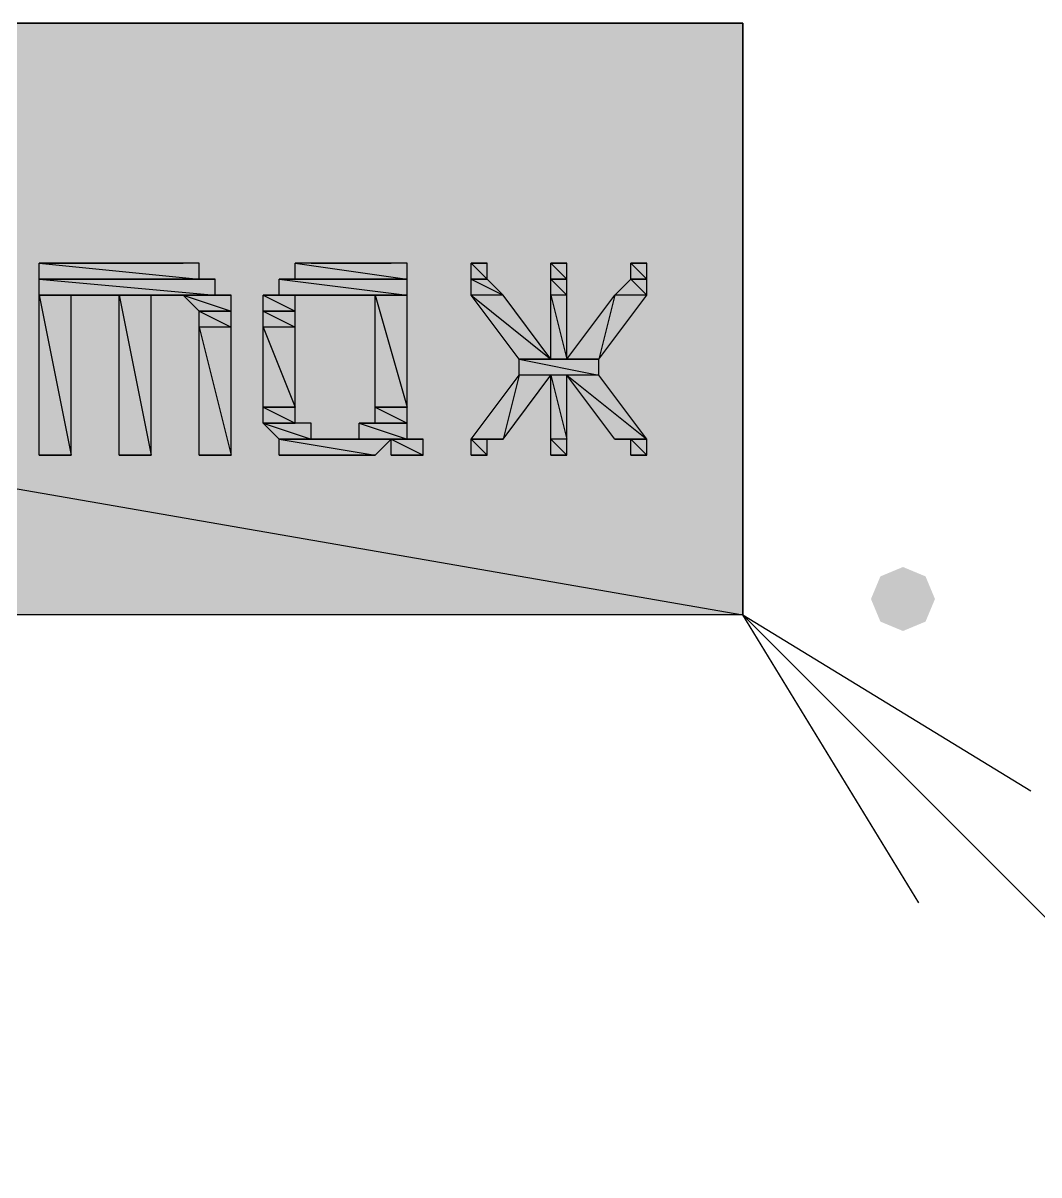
# Model space of a CAD drawing. Header units: millimetres. Extents: x 0 to 420, y 0 to 297.
# Drawn here: x 114.427 to 117.115, y 175.641 to 178.689 of the extents above; entities that cross this region are included whole.
import ezdxf

# ---------------------------------------------------------------- set-up
doc = ezdxf.new("R2010")
doc.units = ezdxf.units.MM
doc.layers.get('0').update_dxf_attribs({"linetype": 'CONTINUOUS'})

msp = doc.modelspace()

# ---------------------------------------------------------------- hatches: boundary and pattern name
at = {"true_color": 0x000007}
h = msp.add_hatch(color=0, dxfattribs=at)
h.paths.add_polyline_path([(116.332001, 178.688999), (107.315001, 178.688999), (116.332001, 177.122666)], flags=0)
h.paths.add_polyline_path([(107.315001, 178.688999), (116.332001, 177.122666), (107.315001, 177.122666)], flags=0)
h = msp.add_hatch(color=0, dxfattribs=at)
h.paths.add_polyline_path([(114.850335, 178.053999), (114.511668, 178.053999)], flags=0)
h.paths.add_polyline_path([(114.511668, 178.053999), (114.850335, 178.053999), (114.469335, 178.053999)], flags=0)
h = msp.add_hatch(color=0, dxfattribs=at)
h.paths.add_polyline_path([(114.892668, 178.053999), (114.469335, 178.053999), (114.892668, 178.011666)], flags=0)
h.paths.add_polyline_path([(114.469335, 178.053999), (114.892668, 178.011666), (114.469335, 178.011666)], flags=0)
h = msp.add_hatch(color=0, dxfattribs=at)
h.paths.add_polyline_path([(115.443001, 178.053999), (115.146668, 178.053999), (115.443001, 178.011666)], flags=0)
h.paths.add_polyline_path([(115.146668, 178.053999), (115.443001, 178.011666), (115.146668, 178.011666)], flags=0)
h.paths.add_polyline_path([(115.443001, 178.011666), (115.146668, 178.011666), (115.104335, 178.011666)], flags=0)
h = msp.add_hatch(color=0, dxfattribs=at)
h.paths.add_polyline_path([(115.189001, 178.053999), (115.400668, 178.053999)], flags=0)
h.paths.add_polyline_path([(115.400668, 178.053999), (115.189001, 178.053999)], flags=0)
h = msp.add_hatch(color=0, dxfattribs=at)
h.paths.add_polyline_path([(115.612335, 178.053999), (115.654668, 178.053999)], flags=0)
h.paths.add_polyline_path([(115.654668, 178.053999), (115.612335, 178.053999)], flags=0)
h = msp.add_hatch(color=0, dxfattribs=at)
h.paths.add_polyline_path([(115.654668, 178.053999), (115.612335, 178.053999), (115.654668, 178.011666)], flags=0)
h.paths.add_polyline_path([(115.612335, 178.053999), (115.654668, 178.011666), (115.612335, 178.011666)], flags=0)
h = msp.add_hatch(color=0, dxfattribs=at)
h.paths.add_polyline_path([(115.824001, 178.053999), (115.866335, 178.053999)], flags=0)
h.paths.add_polyline_path([(115.866335, 178.053999), (115.824001, 178.053999)], flags=0)
h = msp.add_hatch(color=0, dxfattribs=at)
h.paths.add_polyline_path([(115.866335, 178.053999), (115.824001, 178.053999), (115.866335, 178.011666)], flags=0)
h.paths.add_polyline_path([(115.824001, 178.053999), (115.866335, 178.011666), (115.824001, 178.011666)], flags=0)
h = msp.add_hatch(color=0, dxfattribs=at)
h.paths.add_polyline_path([(116.035668, 178.053999), (116.078001, 178.053999)], flags=0)
h.paths.add_polyline_path([(116.078001, 178.053999), (116.035668, 178.053999)], flags=0)
h = msp.add_hatch(color=0, dxfattribs=at)
h.paths.add_polyline_path([(116.078001, 178.053999), (116.035668, 178.053999), (116.078001, 178.011666)], flags=0)
h.paths.add_polyline_path([(116.035668, 178.053999), (116.078001, 178.011666), (116.035668, 178.011666)], flags=0)
h = msp.add_hatch(color=0, dxfattribs=at)
h.paths.add_polyline_path([(114.469335, 178.011666), (114.935001, 178.011666)], flags=0)
h.paths.add_polyline_path([(114.935001, 178.011666), (114.469335, 178.011666)], flags=0)
h.paths.add_polyline_path([(114.935001, 178.011666), (114.469335, 178.011666)], flags=0)
h.paths.add_polyline_path([(114.469335, 178.011666), (114.935001, 178.011666)], flags=0)
h = msp.add_hatch(color=0, dxfattribs=at)
h.paths.add_polyline_path([(114.935001, 178.011666), (114.469335, 178.011666), (114.935001, 177.969333)], flags=0)
h.paths.add_polyline_path([(114.469335, 178.011666), (114.935001, 177.969333), (114.469335, 177.969333)], flags=0)
h = msp.add_hatch(color=0, dxfattribs=at)
h.paths.add_polyline_path([(115.146668, 178.011666), (115.443001, 178.011666)], flags=0)
h.paths.add_polyline_path([(115.443001, 178.011666), (115.104335, 178.011666)], flags=0)
h.paths.add_polyline_path([(115.443001, 178.011666), (115.104335, 178.011666)], flags=0)
h = msp.add_hatch(color=0, dxfattribs=at)
h.paths.add_polyline_path([(115.443001, 178.011666), (115.104335, 178.011666), (115.443001, 177.969333)], flags=0)
h.paths.add_polyline_path([(115.104335, 178.011666), (115.443001, 177.969333), (115.104335, 177.969333)], flags=0)
h.paths.add_polyline_path([(115.443001, 177.969333), (115.104335, 177.969333)], flags=0)
h.paths.add_polyline_path([(115.104335, 177.969333), (115.443001, 177.969333)], flags=0)
h = msp.add_hatch(color=0, dxfattribs=at)
h.paths.add_polyline_path([(115.612335, 178.011666), (115.654668, 178.011666)], flags=0)
h.paths.add_polyline_path([(115.654668, 178.011666), (115.612335, 178.011666)], flags=0)
h = msp.add_hatch(color=0, dxfattribs=at)
h.paths.add_polyline_path([(115.612335, 178.011666), (115.654668, 178.011666)], flags=0)
h.paths.add_polyline_path([(115.654668, 178.011666), (115.612335, 178.011666)], flags=0)
h = msp.add_hatch(color=0, dxfattribs=at)
h.paths.add_polyline_path([(115.654668, 178.011666), (115.612335, 178.011666), (115.697001, 177.969333)], flags=0)
h.paths.add_polyline_path([(115.612335, 178.011666), (115.697001, 177.969333), (115.612335, 177.969333)], flags=0)
h = msp.add_hatch(color=0, dxfattribs=at)
h.paths.add_polyline_path([(115.824001, 178.011666), (115.866335, 178.011666)], flags=0)
h.paths.add_polyline_path([(115.866335, 178.011666), (115.824001, 178.011666)], flags=0)
h = msp.add_hatch(color=0, dxfattribs=at)
h.paths.add_polyline_path([(115.866335, 178.011666), (115.824001, 178.011666), (115.866335, 177.969333)], flags=0)
h.paths.add_polyline_path([(115.824001, 178.011666), (115.866335, 177.969333), (115.824001, 177.969333)], flags=0)
h = msp.add_hatch(color=0, dxfattribs=at)
h.paths.add_polyline_path([(116.078001, 178.011666), (116.035668, 178.011666), (116.078001, 177.969333)], flags=0)
h.paths.add_polyline_path([(116.035668, 178.011666), (116.078001, 177.969333), (115.993335, 177.969333)], flags=0)
h = msp.add_hatch(color=0, dxfattribs=at)
h.paths.add_polyline_path([(116.035668, 178.011666), (116.078001, 178.011666)], flags=0)
h.paths.add_polyline_path([(116.078001, 178.011666), (116.035668, 178.011666)], flags=0)
h = msp.add_hatch(color=0, dxfattribs=at)
h.paths.add_polyline_path([(116.035668, 178.011666), (116.078001, 178.011666)], flags=0)
h.paths.add_polyline_path([(116.078001, 178.011666), (116.035668, 178.011666)], flags=0)
h = msp.add_hatch(color=0, dxfattribs=at)
h.paths.add_polyline_path([(114.977335, 177.969333), (114.850335, 177.969333)], flags=0)
h.paths.add_polyline_path([(114.850335, 177.969333), (114.977335, 177.969333)], flags=0)
h.paths.add_polyline_path([(114.977335, 177.969333), (114.469335, 177.969333)], flags=0)
h.paths.add_polyline_path([(114.977335, 177.969333), (114.469335, 177.969333), (114.935001, 177.969333)], flags=0)
h = msp.add_hatch(color=0, dxfattribs=at)
h.paths.add_polyline_path([(114.554001, 177.969333), (114.469335, 177.969333), (114.554001, 177.545999)], flags=0)
h.paths.add_polyline_path([(114.469335, 177.969333), (114.554001, 177.545999), (114.469335, 177.545999)], flags=0)
h = msp.add_hatch(color=0, dxfattribs=at)
h.paths.add_polyline_path([(114.765668, 177.969333), (114.681001, 177.969333), (114.765668, 177.545999)], flags=0)
h.paths.add_polyline_path([(114.681001, 177.969333), (114.765668, 177.545999), (114.681001, 177.545999)], flags=0)
h = msp.add_hatch(color=0, dxfattribs=at)
h.paths.add_polyline_path([(114.977335, 177.969333), (114.850335, 177.969333), (114.977335, 177.926999)], flags=0)
h.paths.add_polyline_path([(114.850335, 177.969333), (114.977335, 177.926999), (114.892668, 177.926999)], flags=0)
h.paths.add_polyline_path([(114.977335, 177.926999), (114.892668, 177.926999)], flags=0)
h.paths.add_polyline_path([(114.892668, 177.926999), (114.977335, 177.926999)], flags=0)
h.paths.add_polyline_path([(114.977335, 177.926999), (114.892668, 177.926999)], flags=0)
h.paths.add_polyline_path([(114.977335, 177.926999), (114.892668, 177.926999)], flags=0)
h.paths.add_polyline_path([(114.892668, 177.926999), (114.977335, 177.926999)], flags=0)
h.paths.add_polyline_path([(114.977335, 177.926999), (114.892668, 177.926999)], flags=0)
h = msp.add_hatch(color=0, dxfattribs=at)
h.paths.add_polyline_path([(115.189001, 177.969333), (115.104335, 177.969333)], flags=0)
h.paths.add_polyline_path([(115.104335, 177.969333), (115.189001, 177.969333), (115.062001, 177.969333)], flags=0)
h = msp.add_hatch(color=0, dxfattribs=at)
h.paths.add_polyline_path([(115.146668, 177.969333), (115.062001, 177.969333), (115.146668, 177.926999)], flags=0)
h.paths.add_polyline_path([(115.062001, 177.969333), (115.146668, 177.926999), (115.062001, 177.926999)], flags=0)
h.paths.add_polyline_path([(115.146668, 177.926999), (115.062001, 177.926999)], flags=0)
h.paths.add_polyline_path([(115.062001, 177.926999), (115.146668, 177.926999)], flags=0)
h.paths.add_polyline_path([(115.146668, 177.926999), (115.062001, 177.926999)], flags=0)
h.paths.add_polyline_path([(115.146668, 177.926999), (115.062001, 177.926999)], flags=0)
h.paths.add_polyline_path([(115.062001, 177.926999), (115.146668, 177.926999)], flags=0)
h.paths.add_polyline_path([(115.146668, 177.926999), (115.062001, 177.926999)], flags=0)
h = msp.add_hatch(color=0, dxfattribs=at)
h.paths.add_polyline_path([(115.443001, 177.969333), (115.358335, 177.969333), (115.443001, 177.672999)], flags=0)
h.paths.add_polyline_path([(115.358335, 177.969333), (115.443001, 177.672999), (115.358335, 177.672999)], flags=0)
h = msp.add_hatch(color=0, dxfattribs=at)
h.paths.add_polyline_path([(115.697001, 177.969333), (115.612335, 177.969333), (115.824001, 177.799999)], flags=0)
h.paths.add_polyline_path([(115.612335, 177.969333), (115.824001, 177.799999), (115.739335, 177.799999)], flags=0)
h = msp.add_hatch(color=0, dxfattribs=at)
h.paths.add_polyline_path([(115.866335, 177.969333), (115.824001, 177.969333), (115.866335, 177.799999)], flags=0)
h.paths.add_polyline_path([(115.824001, 177.969333), (115.866335, 177.799999), (115.824001, 177.799999)], flags=0)
h = msp.add_hatch(color=0, dxfattribs=at)
h.paths.add_polyline_path([(116.078001, 177.969333), (115.993335, 177.969333), (115.951001, 177.799999)], flags=0)
h.paths.add_polyline_path([(115.993335, 177.969333), (115.951001, 177.799999), (115.866335, 177.799999)], flags=0)
h = msp.add_hatch(color=0, dxfattribs=at)
h.paths.add_polyline_path([(114.977335, 177.926999), (114.892668, 177.926999), (114.977335, 177.884666)], flags=0)
h.paths.add_polyline_path([(114.892668, 177.926999), (114.977335, 177.884666), (114.892668, 177.884666)], flags=0)
h = msp.add_hatch(color=0, dxfattribs=at)
h.paths.add_polyline_path([(115.146668, 177.926999), (115.062001, 177.926999), (115.146668, 177.884666)], flags=0)
h.paths.add_polyline_path([(115.062001, 177.926999), (115.146668, 177.884666), (115.062001, 177.884666)], flags=0)
h = msp.add_hatch(color=0, dxfattribs=at)
h.paths.add_polyline_path([(114.977335, 177.884666), (114.892668, 177.884666), (114.977335, 177.545999)], flags=0)
h.paths.add_polyline_path([(114.892668, 177.884666), (114.977335, 177.545999), (114.892668, 177.545999)], flags=0)
h = msp.add_hatch(color=0, dxfattribs=at)
h.paths.add_polyline_path([(115.146668, 177.884666), (115.062001, 177.884666), (115.146668, 177.672999)], flags=0)
h.paths.add_polyline_path([(115.062001, 177.884666), (115.146668, 177.672999), (115.062001, 177.672999)], flags=0)
h = msp.add_hatch(color=0, dxfattribs=at)
h.paths.add_polyline_path([(115.739335, 177.799999), (115.951001, 177.799999)], flags=0)
h.paths.add_polyline_path([(115.951001, 177.799999), (115.739335, 177.799999)], flags=0)
h = msp.add_hatch(color=0, dxfattribs=at)
h.paths.add_polyline_path([(115.951001, 177.799999), (115.739335, 177.799999), (115.951001, 177.757666)], flags=0)
h.paths.add_polyline_path([(115.739335, 177.799999), (115.951001, 177.757666), (115.739335, 177.757666)], flags=0)
h = msp.add_hatch(color=0, dxfattribs=at)
h.paths.add_polyline_path([(115.824001, 177.757666), (115.739335, 177.757666), (115.697001, 177.588333)], flags=0)
h.paths.add_polyline_path([(115.739335, 177.757666), (115.697001, 177.588333), (115.612335, 177.588333)], flags=0)
h = msp.add_hatch(color=0, dxfattribs=at)
h.paths.add_polyline_path([(115.866335, 177.757666), (115.824001, 177.757666), (115.866335, 177.588333)], flags=0)
h.paths.add_polyline_path([(115.824001, 177.757666), (115.866335, 177.588333), (115.824001, 177.588333)], flags=0)
h = msp.add_hatch(color=0, dxfattribs=at)
h.paths.add_polyline_path([(115.951001, 177.757666), (115.866335, 177.757666), (116.078001, 177.588333)], flags=0)
h.paths.add_polyline_path([(115.866335, 177.757666), (116.078001, 177.588333), (115.993335, 177.588333)], flags=0)
h = msp.add_hatch(color=0, dxfattribs=at)
h.paths.add_polyline_path([(115.062001, 177.672999), (115.146668, 177.672999)], flags=0)
h.paths.add_polyline_path([(115.146668, 177.672999), (115.062001, 177.672999)], flags=0)
h = msp.add_hatch(color=0, dxfattribs=at)
h.paths.add_polyline_path([(115.062001, 177.672999), (115.146668, 177.672999)], flags=0)
h.paths.add_polyline_path([(115.146668, 177.672999), (115.062001, 177.672999)], flags=0)
h = msp.add_hatch(color=0, dxfattribs=at)
h.paths.add_polyline_path([(115.146668, 177.672999), (115.062001, 177.672999), (115.146668, 177.630666)], flags=0)
h.paths.add_polyline_path([(115.062001, 177.672999), (115.146668, 177.630666), (115.062001, 177.630666)], flags=0)
h = msp.add_hatch(color=0, dxfattribs=at)
h.paths.add_polyline_path([(115.358335, 177.672999), (115.443001, 177.672999)], flags=0)
h.paths.add_polyline_path([(115.443001, 177.672999), (115.358335, 177.672999)], flags=0)
h = msp.add_hatch(color=0, dxfattribs=at)
h.paths.add_polyline_path([(115.358335, 177.672999), (115.443001, 177.672999)], flags=0)
h.paths.add_polyline_path([(115.443001, 177.672999), (115.358335, 177.672999)], flags=0)
h = msp.add_hatch(color=0, dxfattribs=at)
h.paths.add_polyline_path([(115.443001, 177.672999), (115.358335, 177.672999), (115.443001, 177.630666)], flags=0)
h.paths.add_polyline_path([(115.358335, 177.672999), (115.443001, 177.630666), (115.358335, 177.630666)], flags=0)
h = msp.add_hatch(color=0, dxfattribs=at)
h.paths.add_polyline_path([(115.062001, 177.630666), (115.146668, 177.630666)], flags=0)
h.paths.add_polyline_path([(115.146668, 177.630666), (115.062001, 177.630666)], flags=0)
h = msp.add_hatch(color=0, dxfattribs=at)
h.paths.add_polyline_path([(115.062001, 177.630666), (115.146668, 177.630666)], flags=0)
h.paths.add_polyline_path([(115.146668, 177.630666), (115.062001, 177.630666)], flags=0)
h = msp.add_hatch(color=0, dxfattribs=at)
h.paths.add_polyline_path([(115.189001, 177.630666), (115.062001, 177.630666), (115.189001, 177.588333)], flags=0)
h.paths.add_polyline_path([(115.062001, 177.630666), (115.189001, 177.588333), (115.104335, 177.588333)], flags=0)
h = msp.add_hatch(color=0, dxfattribs=at)
h.paths.add_polyline_path([(115.443001, 177.630666), (115.358335, 177.630666)], flags=0)
h.paths.add_polyline_path([(115.358335, 177.630666), (115.443001, 177.630666), (115.316001, 177.630666)], flags=0)
h = msp.add_hatch(color=0, dxfattribs=at)
h.paths.add_polyline_path([(115.316001, 177.630666), (115.443001, 177.630666)], flags=0)
h.paths.add_polyline_path([(115.443001, 177.630666), (115.316001, 177.630666)], flags=0)
h = msp.add_hatch(color=0, dxfattribs=at)
h.paths.add_polyline_path([(115.443001, 177.630666), (115.316001, 177.630666), (115.443001, 177.588333)], flags=0)
h.paths.add_polyline_path([(115.316001, 177.630666), (115.443001, 177.588333), (115.316001, 177.588333)], flags=0)
h = msp.add_hatch(color=0, dxfattribs=at)
h.paths.add_polyline_path([(115.104335, 177.588333), (115.485335, 177.588333)], flags=0)
h.paths.add_polyline_path([(115.485335, 177.588333), (115.104335, 177.588333)], flags=0)
h.paths.add_polyline_path([(115.485335, 177.588333), (115.104335, 177.588333)], flags=0)
h.paths.add_polyline_path([(115.104335, 177.588333), (115.485335, 177.588333)], flags=0)
h = msp.add_hatch(color=0, dxfattribs=at)
h.paths.add_polyline_path([(115.400668, 177.588333), (115.104335, 177.588333), (115.358335, 177.545999)], flags=0)
h.paths.add_polyline_path([(115.104335, 177.588333), (115.358335, 177.545999), (115.104335, 177.545999)], flags=0)
h = msp.add_hatch(color=0, dxfattribs=at)
h.paths.add_polyline_path([(115.485335, 177.588333), (115.400668, 177.588333), (115.485335, 177.545999)], flags=0)
h.paths.add_polyline_path([(115.400668, 177.588333), (115.485335, 177.545999), (115.400668, 177.545999)], flags=0)
h = msp.add_hatch(color=0, dxfattribs=at)
h.paths.add_polyline_path([(115.654668, 177.588333), (115.612335, 177.588333)], flags=0)
h.paths.add_polyline_path([(115.654668, 177.588333), (115.612335, 177.588333), (115.697001, 177.588333)], flags=0)
h = msp.add_hatch(color=0, dxfattribs=at)
h.paths.add_polyline_path([(115.654668, 177.588333), (115.612335, 177.588333), (115.654668, 177.545999)], flags=0)
h.paths.add_polyline_path([(115.612335, 177.588333), (115.654668, 177.545999), (115.612335, 177.545999)], flags=0)
h = msp.add_hatch(color=0, dxfattribs=at)
h.paths.add_polyline_path([(115.866335, 177.588333), (115.824001, 177.588333), (115.866335, 177.545999)], flags=0)
h.paths.add_polyline_path([(115.824001, 177.588333), (115.866335, 177.545999), (115.824001, 177.545999)], flags=0)
h = msp.add_hatch(color=0, dxfattribs=at)
h.paths.add_polyline_path([(116.078001, 177.588333), (115.993335, 177.588333)], flags=0)
h.paths.add_polyline_path([(115.993335, 177.588333), (116.078001, 177.588333), (116.035668, 177.588333)], flags=0)
h = msp.add_hatch(color=0, dxfattribs=at)
h.paths.add_polyline_path([(116.078001, 177.588333), (116.035668, 177.588333), (116.078001, 177.545999)], flags=0)
h.paths.add_polyline_path([(116.035668, 177.588333), (116.078001, 177.545999), (116.035668, 177.545999)], flags=0)
h = msp.add_hatch(color=0, dxfattribs=at)
h.paths.add_polyline_path([(114.469335, 177.545999), (114.554001, 177.545999)], flags=0)
h.paths.add_polyline_path([(114.554001, 177.545999), (114.469335, 177.545999)], flags=0)
h = msp.add_hatch(color=0, dxfattribs=at)
h.paths.add_polyline_path([(114.511668, 177.545999), (114.469335, 177.545999)], flags=0)
h.paths.add_polyline_path([(114.511668, 177.545999), (114.469335, 177.545999), (114.554001, 177.545999)], flags=0)
h = msp.add_hatch(color=0, dxfattribs=at)
h.paths.add_polyline_path([(114.469335, 177.545999), (114.511668, 177.545999)], flags=0)
h.paths.add_polyline_path([(114.511668, 177.545999), (114.469335, 177.545999)], flags=0)
h = msp.add_hatch(color=0, dxfattribs=at)
h.paths.add_polyline_path([(114.681001, 177.545999), (114.765668, 177.545999)], flags=0)
h.paths.add_polyline_path([(114.765668, 177.545999), (114.681001, 177.545999)], flags=0)
h = msp.add_hatch(color=0, dxfattribs=at)
h.paths.add_polyline_path([(114.681001, 177.545999), (114.765668, 177.545999)], flags=0)
h.paths.add_polyline_path([(114.765668, 177.545999), (114.681001, 177.545999)], flags=0)
for points in [[(114.723335, 177.545999), (114.765668, 177.545999)], [(116.84, 177.165), (116.815129, 177.105204), (116.755333, 177.080333), (116.695538, 177.105204), (116.670667, 177.165), (116.695537, 177.224796), (116.755333, 177.249667), (116.815129, 177.224796)]]:
    msp.add_hatch(color=0, dxfattribs=at).paths.add_polyline_path(points, flags=0)
h = msp.add_hatch(color=0, dxfattribs=at)
h.paths.add_polyline_path([(114.892668, 177.545999), (114.977335, 177.545999)], flags=0)
h.paths.add_polyline_path([(114.977335, 177.545999), (114.892668, 177.545999)], flags=0)
h = msp.add_hatch(color=0, dxfattribs=at)
h.paths.add_polyline_path([(114.935001, 177.545999), (114.977335, 177.545999)], flags=0)
h.paths.add_polyline_path([(114.977335, 177.545999), (114.892668, 177.545999)], flags=0)
h.paths.add_polyline_path([(114.977335, 177.545999), (114.892668, 177.545999)], flags=0)
h = msp.add_hatch(color=0, dxfattribs=at)
h.paths.add_polyline_path([(115.358335, 177.545999), (115.104335, 177.545999)], flags=0)
h.paths.add_polyline_path([(115.104335, 177.545999), (115.358335, 177.545999), (115.146668, 177.545999)], flags=0)
h = msp.add_hatch(color=0, dxfattribs=at)
h.paths.add_polyline_path([(115.316001, 177.545999), (115.146668, 177.545999)], flags=0)
h.paths.add_polyline_path([(115.316001, 177.545999), (115.146668, 177.545999), (115.358335, 177.545999)], flags=0)
h = msp.add_hatch(color=0, dxfattribs=at)
h.paths.add_polyline_path([(115.189001, 177.545999), (115.316001, 177.545999)], flags=0)
h.paths.add_polyline_path([(115.316001, 177.545999), (115.189001, 177.545999)], flags=0)
h = msp.add_hatch(color=0, dxfattribs=at)
h.paths.add_polyline_path([(115.400668, 177.545999), (115.485335, 177.545999)], flags=0)
h.paths.add_polyline_path([(115.485335, 177.545999), (115.400668, 177.545999)], flags=0)
h = msp.add_hatch(color=0, dxfattribs=at)
h.paths.add_polyline_path([(115.400668, 177.545999), (115.485335, 177.545999)], flags=0)
h.paths.add_polyline_path([(115.485335, 177.545999), (115.400668, 177.545999)], flags=0)
h = msp.add_hatch(color=0, dxfattribs=at)
h.paths.add_polyline_path([(115.443001, 177.545999), (115.485335, 177.545999)], flags=0)
h.paths.add_polyline_path([(115.485335, 177.545999), (115.443001, 177.545999)], flags=0)
h = msp.add_hatch(color=0, dxfattribs=at)
h.paths.add_polyline_path([(115.612335, 177.545999), (115.654668, 177.545999)], flags=0)
h.paths.add_polyline_path([(115.654668, 177.545999), (115.612335, 177.545999)], flags=0)
h.paths.add_polyline_path([(115.654668, 177.545999), (115.612335, 177.545999)], flags=0)
h = msp.add_hatch(color=0, dxfattribs=at)
h.paths.add_polyline_path([(115.612335, 177.545999), (115.654668, 177.545999)], flags=0)
h.paths.add_polyline_path([(115.654668, 177.545999), (115.612335, 177.545999)], flags=0)
h = msp.add_hatch(color=0, dxfattribs=at)
h.paths.add_polyline_path([(115.824001, 177.545999), (115.866335, 177.545999)], flags=0)
h.paths.add_polyline_path([(115.866335, 177.545999), (115.824001, 177.545999)], flags=0)
h = msp.add_hatch(color=0, dxfattribs=at)
h.paths.add_polyline_path([(115.824001, 177.545999), (115.866335, 177.545999)], flags=0)
h.paths.add_polyline_path([(115.866335, 177.545999), (115.824001, 177.545999)], flags=0)
h = msp.add_hatch(color=0, dxfattribs=at)
h.paths.add_polyline_path([(115.824001, 177.545999), (115.866335, 177.545999)], flags=0)
h.paths.add_polyline_path([(115.866335, 177.545999), (115.824001, 177.545999)], flags=0)
h = msp.add_hatch(color=0, dxfattribs=at)
h.paths.add_polyline_path([(116.035668, 177.545999), (116.078001, 177.545999)], flags=0)
h.paths.add_polyline_path([(116.078001, 177.545999), (116.035668, 177.545999)], flags=0)
h = msp.add_hatch(color=0, dxfattribs=at)
h.paths.add_polyline_path([(116.035668, 177.545999), (116.078001, 177.545999)], flags=0)
h.paths.add_polyline_path([(116.078001, 177.545999), (116.035668, 177.545999)], flags=0)
h = msp.add_hatch(color=0, dxfattribs=at)
h.paths.add_polyline_path([(116.035668, 177.545999), (116.078001, 177.545999)], flags=0)
h.paths.add_polyline_path([(116.078001, 177.545999), (116.035668, 177.545999)], flags=0)

# ---------------------------------------------------------------- linework, layer by layer
at = {"color": 0, "true_color": 0x000007}
for points in [[(116.332001, 178.688999), (107.315001, 178.688999), (116.332001, 177.122666)], [(107.315001, 178.688999), (116.332001, 177.122666), (107.315001, 177.122666)], [(107.315001, 178.688999), (116.332001, 178.688999), (116.332001, 177.122666), (107.315001, 177.122666)], [(114.511668, 178.053999), (114.850335, 178.053999), (114.469335, 178.053999)], [(114.892668, 178.053999), (114.469335, 178.053999), (114.892668, 178.011666)], [(114.469335, 178.053999), (114.892668, 178.011666), (114.469335, 178.011666)], [(114.850335, 178.053999), (114.511668, 178.053999)], [(115.443001, 178.053999), (115.146668, 178.053999), (115.443001, 178.011666)], [(115.146668, 178.053999), (115.443001, 178.011666), (115.146668, 178.011666)], [(115.189001, 178.053999), (115.400668, 178.053999)], [(115.400668, 178.053999), (115.189001, 178.053999)], [(115.612335, 178.053999), (115.654668, 178.053999)], [(115.654668, 178.053999), (115.612335, 178.053999)], [(115.654668, 178.053999), (115.612335, 178.053999), (115.654668, 178.011666)], [(115.612335, 178.053999), (115.654668, 178.011666), (115.612335, 178.011666)], [(115.824001, 178.053999), (115.866335, 178.053999)], [(115.866335, 178.053999), (115.824001, 178.053999)], [(115.866335, 178.053999), (115.824001, 178.053999), (115.866335, 178.011666)], [(115.824001, 178.053999), (115.866335, 178.011666), (115.824001, 178.011666)], [(116.035668, 178.053999), (116.078001, 178.053999)], [(116.078001, 178.053999), (116.035668, 178.053999)], [(116.078001, 178.053999), (116.035668, 178.053999), (116.078001, 178.011666)], [(116.035668, 178.053999), (116.078001, 178.011666), (116.035668, 178.011666)], [(114.469335, 178.011666), (114.935001, 178.011666)], [(114.935001, 178.011666), (114.469335, 178.011666)], [(114.935001, 178.011666), (114.469335, 178.011666)], [(114.469335, 178.011666), (114.935001, 178.011666)], [(114.935001, 178.011666), (114.469335, 178.011666), (114.935001, 177.969333)], [(114.469335, 178.011666), (114.935001, 177.969333), (114.469335, 177.969333)], [(115.443001, 178.011666), (115.146668, 178.011666), (115.104335, 178.011666)], [(115.443001, 178.011666), (115.104335, 178.011666)], [(115.443001, 178.011666), (115.104335, 178.011666)], [(115.443001, 178.011666), (115.104335, 178.011666), (115.443001, 177.969333)], [(115.104335, 178.011666), (115.443001, 177.969333), (115.104335, 177.969333)], [(115.146668, 178.011666), (115.443001, 178.011666)], [(115.612335, 178.011666), (115.654668, 178.011666)], [(115.654668, 178.011666), (115.612335, 178.011666)], [(115.612335, 178.011666), (115.654668, 178.011666)], [(115.654668, 178.011666), (115.612335, 178.011666)], [(115.654668, 178.011666), (115.612335, 178.011666), (115.697001, 177.969333)], [(115.612335, 178.011666), (115.697001, 177.969333), (115.612335, 177.969333)], [(115.824001, 178.011666), (115.866335, 178.011666)], [(115.866335, 178.011666), (115.824001, 178.011666)], [(115.866335, 178.011666), (115.824001, 178.011666), (115.866335, 177.969333)], [(115.824001, 178.011666), (115.866335, 177.969333), (115.824001, 177.969333)], [(116.035668, 178.011666), (116.078001, 177.969333), (115.993335, 177.969333)], [(116.035668, 178.011666), (116.078001, 178.011666)], [(116.078001, 178.011666), (116.035668, 178.011666)], [(116.035668, 178.011666), (116.078001, 178.011666)], [(116.078001, 178.011666), (116.035668, 178.011666)], [(116.078001, 178.011666), (116.035668, 178.011666), (116.078001, 177.969333)], [(114.977335, 177.969333), (114.469335, 177.969333)], [(114.977335, 177.969333), (114.469335, 177.969333), (114.935001, 177.969333)], [(114.554001, 177.969333), (114.469335, 177.969333), (114.554001, 177.545999)], [(114.469335, 177.969333), (114.554001, 177.545999), (114.469335, 177.545999)], [(114.765668, 177.969333), (114.681001, 177.969333), (114.765668, 177.545999)], [(114.681001, 177.969333), (114.765668, 177.545999), (114.681001, 177.545999)], [(114.977335, 177.969333), (114.850335, 177.969333)], [(114.850335, 177.969333), (114.977335, 177.969333)], [(114.977335, 177.969333), (114.850335, 177.969333), (114.977335, 177.926999)], [(114.850335, 177.969333), (114.977335, 177.926999), (114.892668, 177.926999)], [(115.104335, 177.969333), (115.189001, 177.969333), (115.062001, 177.969333)], [(115.146668, 177.969333), (115.062001, 177.969333), (115.146668, 177.926999)], [(115.062001, 177.969333), (115.146668, 177.926999), (115.062001, 177.926999)], [(115.443001, 177.969333), (115.104335, 177.969333)], [(115.104335, 177.969333), (115.443001, 177.969333)], [(115.189001, 177.969333), (115.104335, 177.969333)], [(115.443001, 177.969333), (115.358335, 177.969333), (115.443001, 177.672999)], [(115.358335, 177.969333), (115.443001, 177.672999), (115.358335, 177.672999)], [(115.697001, 177.969333), (115.612335, 177.969333), (115.824001, 177.799999)], [(115.612335, 177.969333), (115.824001, 177.799999), (115.739335, 177.799999)], [(115.866335, 177.969333), (115.824001, 177.969333), (115.866335, 177.799999)], [(115.824001, 177.969333), (115.866335, 177.799999), (115.824001, 177.799999)], [(115.993335, 177.969333), (115.951001, 177.799999), (115.866335, 177.799999)], [(116.078001, 177.969333), (115.993335, 177.969333), (115.951001, 177.799999)], [(114.977335, 177.926999), (114.892668, 177.926999)], [(114.892668, 177.926999), (114.977335, 177.926999)], [(114.977335, 177.926999), (114.892668, 177.926999)], [(114.977335, 177.926999), (114.892668, 177.926999)], [(114.892668, 177.926999), (114.977335, 177.926999)], [(114.977335, 177.926999), (114.892668, 177.926999)], [(114.977335, 177.926999), (114.892668, 177.926999), (114.977335, 177.884666)], [(114.892668, 177.926999), (114.977335, 177.884666), (114.892668, 177.884666)], [(115.146668, 177.926999), (115.062001, 177.926999)], [(115.062001, 177.926999), (115.146668, 177.926999)], [(115.146668, 177.926999), (115.062001, 177.926999)], [(115.146668, 177.926999), (115.062001, 177.926999)], [(115.062001, 177.926999), (115.146668, 177.926999)], [(115.146668, 177.926999), (115.062001, 177.926999)], [(115.146668, 177.926999), (115.062001, 177.926999), (115.146668, 177.884666)], [(115.062001, 177.926999), (115.146668, 177.884666), (115.062001, 177.884666)], [(114.977335, 177.884666), (114.892668, 177.884666), (114.977335, 177.545999)], [(114.892668, 177.884666), (114.977335, 177.545999), (114.892668, 177.545999)], [(115.146668, 177.884666), (115.062001, 177.884666), (115.146668, 177.672999)], [(115.062001, 177.884666), (115.146668, 177.672999), (115.062001, 177.672999)], [(115.739335, 177.799999), (115.951001, 177.799999)], [(115.951001, 177.799999), (115.739335, 177.799999)], [(115.951001, 177.799999), (115.739335, 177.799999), (115.951001, 177.757666)], [(115.739335, 177.799999), (115.951001, 177.757666), (115.739335, 177.757666)], [(115.739335, 177.757666), (115.697001, 177.588333), (115.612335, 177.588333)], [(115.824001, 177.757666), (115.739335, 177.757666), (115.697001, 177.588333)], [(115.866335, 177.757666), (115.824001, 177.757666), (115.866335, 177.588333)], [(115.824001, 177.757666), (115.866335, 177.588333), (115.824001, 177.588333)], [(115.951001, 177.757666), (115.866335, 177.757666), (116.078001, 177.588333)], [(115.866335, 177.757666), (116.078001, 177.588333), (115.993335, 177.588333)], [(115.062001, 177.672999), (115.146668, 177.672999)], [(115.146668, 177.672999), (115.062001, 177.672999)], [(115.062001, 177.672999), (115.146668, 177.672999)], [(115.146668, 177.672999), (115.062001, 177.672999)], [(115.146668, 177.672999), (115.062001, 177.672999), (115.146668, 177.630666)], [(115.062001, 177.672999), (115.146668, 177.630666), (115.062001, 177.630666)], [(115.358335, 177.672999), (115.443001, 177.672999)], [(115.443001, 177.672999), (115.358335, 177.672999)], [(115.358335, 177.672999), (115.443001, 177.672999)], [(115.443001, 177.672999), (115.358335, 177.672999)], [(115.443001, 177.672999), (115.358335, 177.672999), (115.443001, 177.630666)], [(115.358335, 177.672999), (115.443001, 177.630666), (115.358335, 177.630666)], [(115.062001, 177.630666), (115.146668, 177.630666)], [(115.146668, 177.630666), (115.062001, 177.630666)], [(115.062001, 177.630666), (115.146668, 177.630666)], [(115.146668, 177.630666), (115.062001, 177.630666)], [(115.189001, 177.630666), (115.062001, 177.630666), (115.189001, 177.588333)], [(115.062001, 177.630666), (115.189001, 177.588333), (115.104335, 177.588333)], [(115.358335, 177.630666), (115.443001, 177.630666), (115.316001, 177.630666)], [(115.316001, 177.630666), (115.443001, 177.630666)], [(115.443001, 177.630666), (115.316001, 177.630666)], [(115.443001, 177.630666), (115.316001, 177.630666), (115.443001, 177.588333)], [(115.316001, 177.630666), (115.443001, 177.588333), (115.316001, 177.588333)], [(115.443001, 177.630666), (115.358335, 177.630666)], [(115.104335, 177.588333), (115.485335, 177.588333)], [(115.485335, 177.588333), (115.104335, 177.588333)], [(115.485335, 177.588333), (115.104335, 177.588333)], [(115.104335, 177.588333), (115.485335, 177.588333)], [(115.400668, 177.588333), (115.104335, 177.588333), (115.358335, 177.545999)], [(115.104335, 177.588333), (115.358335, 177.545999), (115.104335, 177.545999)], [(115.485335, 177.588333), (115.400668, 177.588333), (115.485335, 177.545999)], [(115.400668, 177.588333), (115.485335, 177.545999), (115.400668, 177.545999)], [(115.654668, 177.588333), (115.612335, 177.588333)], [(115.654668, 177.588333), (115.612335, 177.588333), (115.697001, 177.588333)], [(115.654668, 177.588333), (115.612335, 177.588333), (115.654668, 177.545999)], [(115.612335, 177.588333), (115.654668, 177.545999), (115.612335, 177.545999)], [(115.866335, 177.588333), (115.824001, 177.588333), (115.866335, 177.545999)], [(115.824001, 177.588333), (115.866335, 177.545999), (115.824001, 177.545999)], [(116.078001, 177.588333), (115.993335, 177.588333)], [(115.993335, 177.588333), (116.078001, 177.588333), (116.035668, 177.588333)], [(116.078001, 177.588333), (116.035668, 177.588333), (116.078001, 177.545999)], [(116.035668, 177.588333), (116.078001, 177.545999), (116.035668, 177.545999)], [(114.469335, 177.545999), (114.554001, 177.545999)], [(114.554001, 177.545999), (114.469335, 177.545999)], [(114.511668, 177.545999), (114.469335, 177.545999)], [(114.511668, 177.545999), (114.469335, 177.545999), (114.554001, 177.545999)], [(114.469335, 177.545999), (114.511668, 177.545999)], [(114.511668, 177.545999), (114.469335, 177.545999)], [(114.681001, 177.545999), (114.765668, 177.545999)], [(114.765668, 177.545999), (114.681001, 177.545999)], [(114.681001, 177.545999), (114.765668, 177.545999)], [(114.765668, 177.545999), (114.681001, 177.545999)], [(114.723335, 177.545999), (114.765668, 177.545999)], [(114.892668, 177.545999), (114.977335, 177.545999)], [(114.977335, 177.545999), (114.892668, 177.545999)], [(114.977335, 177.545999), (114.892668, 177.545999)], [(114.977335, 177.545999), (114.892668, 177.545999)], [(114.935001, 177.545999), (114.977335, 177.545999)], [(115.358335, 177.545999), (115.104335, 177.545999)], [(115.104335, 177.545999), (115.358335, 177.545999), (115.146668, 177.545999)], [(115.316001, 177.545999), (115.146668, 177.545999)], [(115.316001, 177.545999), (115.146668, 177.545999), (115.358335, 177.545999)], [(115.189001, 177.545999), (115.316001, 177.545999)], [(115.316001, 177.545999), (115.189001, 177.545999)], [(115.400668, 177.545999), (115.485335, 177.545999)], [(115.485335, 177.545999), (115.400668, 177.545999)], [(115.400668, 177.545999), (115.485335, 177.545999)], [(115.485335, 177.545999), (115.400668, 177.545999)], [(115.443001, 177.545999), (115.485335, 177.545999)], [(115.485335, 177.545999), (115.443001, 177.545999)], [(115.612335, 177.545999), (115.654668, 177.545999)], [(115.654668, 177.545999), (115.612335, 177.545999)], [(115.654668, 177.545999), (115.612335, 177.545999)], [(115.612335, 177.545999), (115.654668, 177.545999)], [(115.654668, 177.545999), (115.612335, 177.545999)], [(115.824001, 177.545999), (115.866335, 177.545999)], [(115.866335, 177.545999), (115.824001, 177.545999)], [(115.824001, 177.545999), (115.866335, 177.545999)], [(115.866335, 177.545999), (115.824001, 177.545999)], [(115.824001, 177.545999), (115.866335, 177.545999)], [(115.866335, 177.545999), (115.824001, 177.545999)], [(116.035668, 177.545999), (116.078001, 177.545999)], [(116.078001, 177.545999), (116.035668, 177.545999)], [(116.035668, 177.545999), (116.078001, 177.545999)], [(116.078001, 177.545999), (116.035668, 177.545999)], [(116.035668, 177.545999), (116.078001, 177.545999)], [(116.078001, 177.545999), (116.035668, 177.545999)]]:
    msp.add_lwpolyline(points, close=True, dxfattribs=at)
for points in [[(116.797668, 176.360666), (116.332001, 177.122666), (117.094001, 176.656999)], [(117.813668, 175.640999), (116.332001, 177.122666)]]:
    msp.add_lwpolyline(points, dxfattribs=at)

doc.saveas('drawing.dxf')
